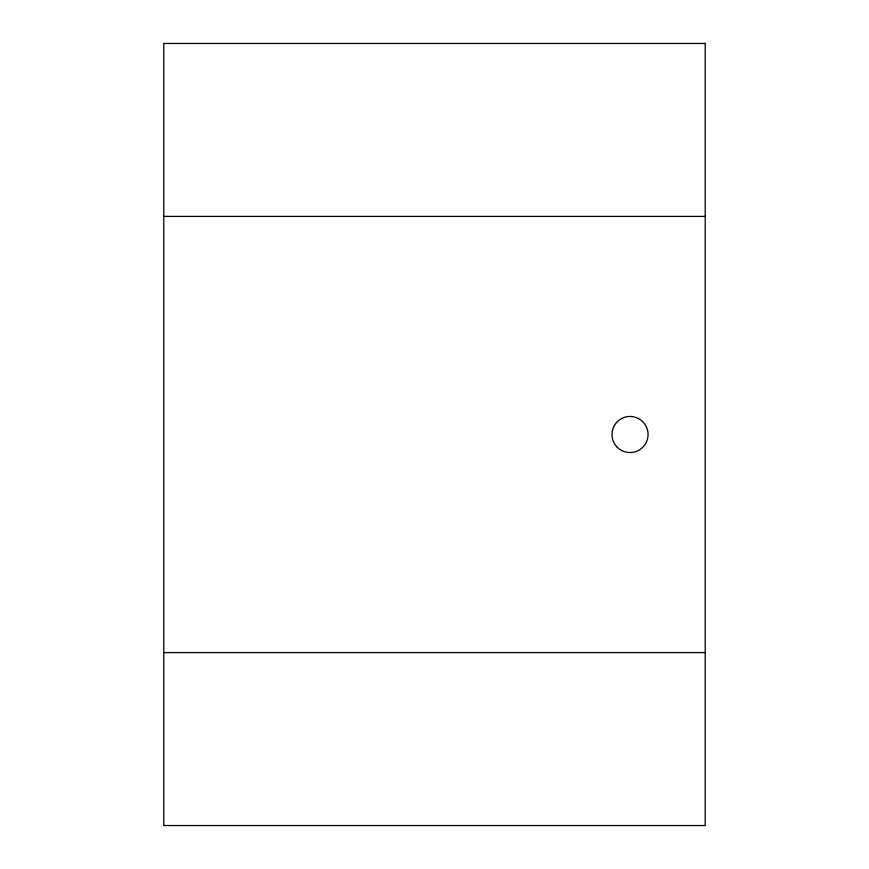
<?xml version="1.0" encoding="UTF-8"?>
<svg xmlns="http://www.w3.org/2000/svg" width="869" height="869" viewBox="0 0 869 869"><rect width="100%" height="100%" fill="white"/><g stroke="black" fill="none" stroke-linecap="round" stroke-linejoin="round"><path stroke-width="1.3" d="M163.774 216.414L705.226 216.414M163.774 652.586L705.226 652.586M705.226 43.45L163.774 43.45L163.774 825.55L705.226 825.55L705.226 43.45M617.262 447.263A18.053 18.053 0 0 0 647.459 439.171A18.053 18.053 0 0 0 625.354 417.066A18.053 18.053 0 0 0 617.262 447.263"/></g></svg>
